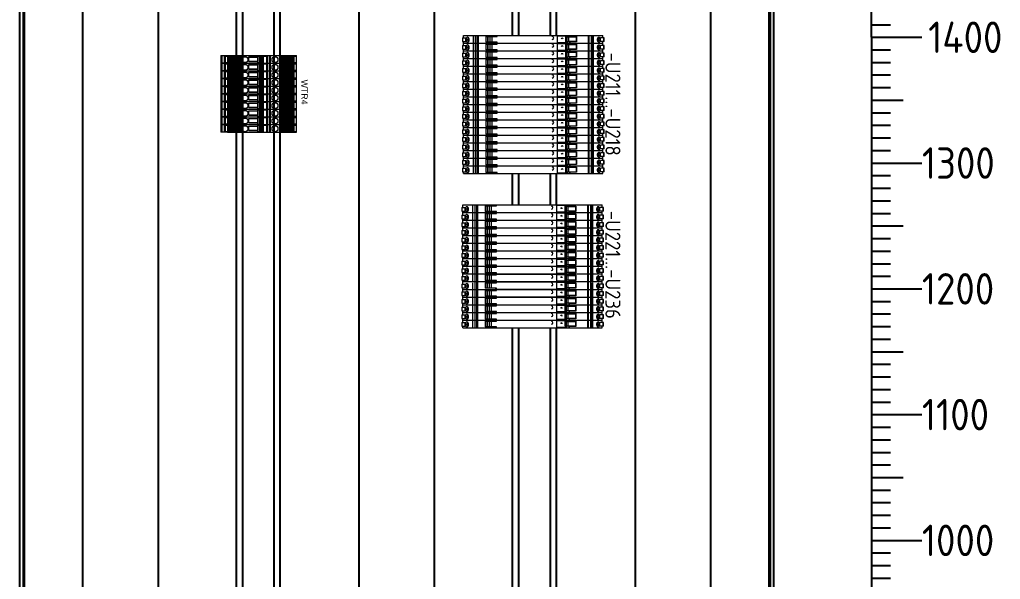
# Model space of a CAD drawing. Header units: millimetres. Extents: x 41350 to 54029, y 25852 to 34717.
# Drawn here: x 51174 to 51953, y 32735 to 33180 of the extents above; entities that cross this region are included whole.
import ezdxf
from ezdxf.enums import TextEntityAlignment as Align

# ---------------------------------------------------------------- set-up
doc = ezdxf.new("R2010")
doc.units = ezdxf.units.MM
doc.set_wipeout_variables(frame=1)
doc.layers.add('! NO PLOT !', color=7, linetype='Continuous', true_color=0xff75dd, plot=False)
doc.layers.add('000-PI-Oprema', color=30, linetype='Continuous', lineweight=5)
doc.layers.add('SI-ORMAR-Tekst', color=7, linetype='Continuous', lineweight=5)
for name, color, linetype in [('000-PI-ORMAR', 2, 'Continuous'), ('002-PI-Kabelska kanalica', 150, 'Continuous'), ('004-PI-DIN Šina', 3, 'Continuous')]:
    doc.layers.add(name, color=color, linetype=linetype)
doc.styles.add('PI0', font='isocpeur.ttf', dxfattribs={"width": 0.9})
doc.styles.get("Standard").update_dxf_attribs({"font": 'arial.ttf'})

# ---------------------------------------------------------------- blocks, each defined once
blk = doc.blocks.new('ACT20M-AI-AO-E-S')
blk.add_wipeout([(-3.05, 50.66), (-1.05, 50.66), (-1.05, 51.55), (1.85, 51.55), (1.85, 50.66), (3.05, 50.66), (3.05, -60.08), (1.85, -60.08), (1.85, -60.97), (-1.05, -60.97), (-1.05, -60.08), (-3.05, -60.08)]).dxf.layer = '000-PI-Oprema'
at = {"layer": '000-PI-Oprema'}
for p, q in [((-1.05, 50.66), (-3.05, 50.66)), ((-3.05, -50.66), (-3.05, 50.66)), ((1.85, 51.55), (-1.05, 51.55)), ((-1.05, 51.55), (-1.05, 48.83)), ((1.85, 51.34), (-1.05, 51.34)), ((1.85, 48.83), (-1.05, 48.83)), ((0.4, 47.49), (0.4, 48.66)), ((1.85, 51.55), (1.85, 48.83)), ((3.05, 50.66), (1.85, 50.66)), ((3.05, 42.61), (3.05, 50.66)), ((-3.05, 41.24), (3.05, 41.24)), ((-3.05, 39.52), (3.05, 39.52)), ((-2.25, 42.61), (-2.25, 42.85)), ((-2.25, 42.85), (3.05, 42.85)), ((3.05, 42.61), (-2.25, 42.61)), ((3.05, -60.08), (3.05, 42.61)), ((-3.05, 38.84), (3.05, 38.84)), ((-2.1, 24.59), (-3.05, 24.59)), ((-3.04, -33.41), (-3.04, 23.99)), ((-1.67, 23.99), (-3.04, 23.99)), ((-2.1, 29.79), (2.1, 29.79)), ((-2.1, 23.99), (-2.1, 29.79)), ((-2.1, 29.69), (2.1, 29.69)), ((-1.67, 27.52), (-2.1, 27.52)), ((-1.67, 25.96), (-2.1, 25.96)), ((1.96, 23.6), (-1.96, 23.6)), ((-1.96, 21.28), (-1.96, 23.6)), ((1.67, 29.59), (-1.67, 29.59)), ((-1.67, 29.59), (-1.67, 23.99)), ((-1.67, 29.29), (1.67, 29.29)), ((1.67, 23.99), (1.67, 29.59)), ((2.1, 27.52), (1.67, 27.52)), ((2.1, 25.96), (1.67, 25.96)), ((1.67, 23.99), (3.04, 23.99)), ((1.96, 23.6), (1.96, 21.28)), ((2.1, 29.79), (2.1, 23.99)), ((3.05, 24.59), (2.1, 24.59)), ((3.04, -33.41), (3.04, 23.99)), ((-3.04, 22.99), (-3.05, 22.99)), ((-2.76, 14.29), (-2.76, 22.2)), ((-2.76, 22.2), (-1.96, 22.2)), ((1.96, 22.24), (-1.96, 22.24)), ((1.96, 21.28), (-1.96, 21.28)), ((1.96, 22.2), (2.76, 22.2)), ((2.76, 22.2), (2.76, 14.29)), ((3.04, 22.99), (3.05, 22.99)), ((-2.76, 14.29), (2.76, 14.29)), ((-3.04, -32.41), (-3.05, -32.41)), ((-2.25, -34.01), (-3.05, -34.01)), ((-2.25, -33.41), (-3.04, -33.41)), ((-2.25, -42.29), (-2.25, -33.41)), ((2.25, -37.41), (-2.25, -37.41)), ((2.25, -33.41), (2.25, -42.29)), ((3.04, -33.41), (2.25, -33.41)), ((3.05, -34.01), (2.25, -34.01)), ((3.05, -32.41), (3.04, -32.41)), ((-2.25, -39.2), (2.25, -39.2)), ((-2.25, -40.73), (2.25, -40.73)), ((-2.25, -40.97), (2.25, -40.97)), ((-2.25, -42.29), (2.25, -42.29)), ((3.05, -48.26), (-3.05, -48.26)), ((3.05, -48.94), (-3.05, -48.94)), ((-3.05, -50.66), (3.05, -50.66)), ((-3.05, -60.08), (-3.05, -50.66)), ((3.05, -52.03), (-2.25, -52.03)), ((-2.25, -52.27), (-2.25, -52.03)), ((3.05, -52.27), (-2.25, -52.27)), ((-1.05, -60.08), (-3.05, -60.08)), ((1.85, -58.25), (-1.05, -58.25)), ((-1.05, -60.97), (-1.05, -58.25)), ((1.85, -60.76), (-1.05, -60.76)), ((-1.05, -60.97), (1.85, -60.97)), ((0.4, -56.91), (0.4, -58.08)), ((1.85, -60.97), (1.85, -58.25)), ((3.05, -60.08), (1.85, -60.08))]:
    blk.add_line(p, q, dxfattribs=at)
at = {"layer": '000-PI-Oprema', "flags": 128}
for points in [[(0.4, 48.66), (0.01, 48.64), (-0.37, 48.57), (-1.01, 48.31), (-1.43, 47.94), (-1.47, 47.86), (-1.57, 47.48), (-1.44, 47.01), (-1.02, 46.58), (-0.72, 46.41), (-0.37, 46.28), (0.01, 46.21), (0.4, 46.18)], [(0.4, 46.18), (0.79, 46.21), (1.17, 46.28), (1.52, 46.41), (1.82, 46.58), (2.24, 47.01), (2.37, 47.48), (2.34, 47.72), (2.27, 47.86), (2.23, 47.94), (1.81, 48.31), (1.5, 48.47), (1.17, 48.57), (0.79, 48.64), (0.4, 48.66)], [(0.4, -55.6), (0.01, -55.62), (-0.37, -55.7), (-0.71, -55.83), (-1.02, -56), (-1.41, -56.39), (-1.53, -56.63), (-1.57, -56.9), (-1.43, -57.35), (-1.01, -57.73), (-0.69, -57.89), (-0.33, -58), (0.04, -58.06), (0.4, -58.08)], [(0.4, -58.08), (0.79, -58.06), (1.17, -57.99), (1.81, -57.73), (2.23, -57.35), (2.27, -57.28), (2.37, -56.9), (2.24, -56.42), (1.82, -56), (1.52, -55.83), (1.17, -55.7), (0.79, -55.62), (0.4, -55.6)]]:
    blk.add_lwpolyline(points, dxfattribs=at)
at = {"layer": '000-PI-Oprema'}
for centre, radius, start, end in [((0.33, 45.42), 2.07, 87.96421, 138.86086), ((0.46, 45.4), 2.1, 41.51063, 91.70975), ((0, 18.24), 0.71, 90, 270), ((-0.91, 10.28), 1.25, 0, 180), ((0.34, -54.82), 2.1, 221.37892, 271.71635), ((0.47, -54.84), 2.07, 267.96421, 318.8608)]:
    blk.add_arc(centre, radius, start, end, dxfattribs=at)
blk = doc.blocks.new('*U585')
at = {"layer": '! NO PLOT !'}
blk.add_blockref('ACT20M-AI-AO-E-S', (0, 4.71), dxfattribs=at)
blk = doc.blocks.new('*U586')
at = {"layer": '! NO PLOT !', "color": 0, "linetype": 'ByBlock', "lineweight": -2, "transparency": 16777216}
blk.add_blockref('*U585', (0, 0), dxfattribs=at)
blk.add_blockref('*U585', (6.1, 0), dxfattribs=at)
blk.add_blockref('*U585', (12.2, 0), dxfattribs=at)
blk.add_blockref('*U585', (18.3, 0), dxfattribs=at)
blk.add_blockref('*U585', (24.4, 0), dxfattribs=at)
blk.add_blockref('*U585', (30.5, 0), dxfattribs=at)
blk.add_blockref('*U585', (36.6, 0), dxfattribs=at)
blk.add_blockref('*U585', (42.7, 0), dxfattribs=at)
blk.add_blockref('*U585', (48.8, 0), dxfattribs=at)
blk.add_blockref('*U585', (54.9, 0), dxfattribs=at)
blk.add_blockref('*U585', (61, 0), dxfattribs=at)
blk.add_blockref('*U585', (67.1, 0), dxfattribs=at)
blk.add_blockref('*U585', (73.2, 0), dxfattribs=at)
blk.add_blockref('*U585', (79.3, 0), dxfattribs=at)
blk.add_blockref('*U585', (85.4, 0), dxfattribs=at)
blk.add_blockref('*U585', (91.5, 0), dxfattribs=at)
blk.add_blockref('*U585', (97.6, 0), dxfattribs=at)
blk.add_blockref('*U585', (103.7, 0), dxfattribs=at)
blk = doc.blocks.new('*U591')
at = {"layer": '! NO PLOT !'}
blk.add_blockref('ACT20M-AI-AO-E-S', (0, 4.71), dxfattribs=at)
blk = doc.blocks.new('*U593')
at = {"layer": '! NO PLOT !', "color": 0, "linetype": 'ByBlock', "lineweight": -2, "transparency": 16777216}
blk.add_blockref('*U591', (0, 0), dxfattribs=at)
blk.add_blockref('*U591', (6.1, 0), dxfattribs=at)
blk.add_blockref('*U591', (12.2, 0), dxfattribs=at)
blk.add_blockref('*U591', (18.3, 0), dxfattribs=at)
blk.add_blockref('*U591', (24.4, 0), dxfattribs=at)
blk.add_blockref('*U591', (30.5, 0), dxfattribs=at)
blk.add_blockref('*U591', (36.6, 0), dxfattribs=at)
blk.add_blockref('*U591', (42.7, 0), dxfattribs=at)
blk.add_blockref('*U591', (48.8, 0), dxfattribs=at)
blk.add_blockref('*U591', (54.9, 0), dxfattribs=at)
blk.add_blockref('*U591', (61, 0), dxfattribs=at)
blk.add_blockref('*U591', (67.1, 0), dxfattribs=at)
blk.add_blockref('*U591', (73.2, 0), dxfattribs=at)
blk.add_blockref('*U591', (79.3, 0), dxfattribs=at)
blk.add_blockref('*U591', (85.4, 0), dxfattribs=at)
blk.add_blockref('*U591', (91.5, 0), dxfattribs=at)
blk = doc.blocks.new('SKALA_2100')
for p, q in [((6091.94, 12435.39), (6091.94, 13135.39)), ((6091.94, 12445.39), (6106.94, 12445.39)), ((6091.94, 12435.39), (6131.94, 12435.39)), ((6091.94, 12435.39), (6091.94, 11575.39)), ((6091.94, 12435.39), (6131.94, 12435.39)), ((6091.94, 12425.39), (6106.94, 12425.39)), ((6091.94, 12415.39), (6106.94, 12415.39)), ((6091.94, 12405.39), (6106.94, 12405.39)), ((6091.94, 12395.39), (6106.94, 12395.39)), ((6091.94, 12385.39), (6116.94, 12385.39)), ((6091.94, 12375.39), (6106.94, 12375.39)), ((6091.94, 12365.39), (6106.94, 12365.39)), ((6091.94, 12355.39), (6106.94, 12355.39)), ((6091.94, 12345.39), (6106.94, 12345.39)), ((6091.94, 12335.39), (6131.94, 12335.39)), ((6091.94, 12325.39), (6106.94, 12325.39)), ((6091.94, 12315.39), (6106.94, 12315.39)), ((6091.94, 12305.39), (6106.94, 12305.39)), ((6091.94, 12295.39), (6106.94, 12295.39)), ((6091.94, 12285.39), (6116.94, 12285.39)), ((6091.94, 12275.39), (6106.94, 12275.39)), ((6091.94, 12265.39), (6106.94, 12265.39)), ((6091.94, 12255.39), (6106.94, 12255.39)), ((6091.94, 12245.39), (6106.94, 12245.39)), ((6091.94, 12235.39), (6131.94, 12235.39)), ((6091.94, 12235.39), (6131.94, 12235.39)), ((6091.94, 12235.39), (6131.94, 12235.39)), ((6091.94, 12225.39), (6106.94, 12225.39)), ((6091.94, 12215.39), (6106.94, 12215.39)), ((6091.94, 12205.39), (6106.94, 12205.39)), ((6091.94, 12195.39), (6106.94, 12195.39)), ((6091.94, 12185.39), (6116.94, 12185.39)), ((6091.94, 12175.39), (6106.94, 12175.39)), ((6091.94, 12165.39), (6106.94, 12165.39)), ((6091.94, 12155.39), (6106.94, 12155.39)), ((6091.94, 12145.39), (6106.94, 12145.39)), ((6091.94, 12135.39), (6131.94, 12135.39)), ((6091.94, 12125.39), (6106.94, 12125.39)), ((6091.94, 12115.39), (6106.94, 12115.39)), ((6091.94, 12105.39), (6106.94, 12105.39)), ((6091.94, 12095.39), (6106.94, 12095.39)), ((6091.94, 12085.39), (6116.94, 12085.39)), ((6091.94, 12075.39), (6106.94, 12075.39)), ((6091.94, 12065.39), (6106.94, 12065.39)), ((6091.94, 12055.39), (6106.94, 12055.39)), ((6091.94, 12045.39), (6106.94, 12045.39)), ((6091.94, 12035.39), (6131.94, 12035.39)), ((6091.94, 12035.39), (6131.94, 12035.39)), ((6091.94, 12035.39), (6131.94, 12035.39)), ((6091.94, 12035.39), (6131.94, 12035.39)), ((6091.94, 12025.39), (6106.94, 12025.39)), ((6091.94, 12015.39), (6106.94, 12015.39)), ((6091.94, 12005.39), (6106.94, 12005.39))]:
    blk.add_line(p, q)
at = {"style": 'PI0', "width": 0.9}
for s, p in [('1400', (6136.91, 12435.39)), ('1300', (6131.94, 12335.39)), ('1200', (6131.94, 12235.39)), ('1100', (6131.94, 12135.39)), ('1000', (6131.94, 12035.39))]:
    blk.add_text(s, height=25, dxfattribs=at).set_placement(p, align=Align.MIDDLE_LEFT)
blk = doc.blocks.new('8606.000_back')
at = {"layer": '000-PI-ORMAR'}
for p, q in [((47606.03, 38573.17), (47606.03, 36588.67)), ((48198.03, 36588.67), (48198.03, 38573.17)), ((47602.52, 38552.67), (47602.52, 36601.67)), ((47605.24, 38552.67), (47605.24, 36601.67)), ((47606.02, 36601.67), (47606.02, 38552.53)), ((48198.8, 38552.67), (48198.8, 36601.67)), ((48201.52, 38552.67), (48201.52, 36601.67))]:
    blk.add_line(p, q, dxfattribs=at)
blk = doc.blocks.new('8606.000_montažna')
at = {"layer": '000-PI-ORMAR'}
for p, q in [((50683.39, 38449.42), (50683.39, 36559.42)), ((51182.39, 38449.42), (51182.39, 36559.42))]:
    blk.add_line(p, q, dxfattribs=at)
blk = doc.blocks.new('*U716')
at = {"layer": '002-PI-Kabelska kanalica'}
for p, q in [((-20, -100), (-20, 1412)), ((40, -100), (40, 1412))]:
    blk.add_line(p, q, dxfattribs=at)
blk = doc.blocks.new('*U740')
at = {"layer": '004-PI-DIN Šina'}
blk.add_lwpolyline([(1510, -17.5), (1510, 17.5), (0, 17.5), (0, -17.5)], close=True, dxfattribs=at)
for points in [[(0, 12.5), (1510, 12.5)], [(0, -12.5), (1510, -12.5)]]:
    blk.add_lwpolyline(points, dxfattribs=at)
blk = doc.blocks.new('WTR4')
at = {"layer": '000-PI-Oprema'}
for p, q in [((3.09, 27.37), (-3.01, 27.37)), ((-3.01, -32.63), (-3.01, 27.37)), ((-3.01, 27.11), (3.09, 27.11)), ((3.09, 25.37), (-3.01, 25.37)), ((-3.01, 25.14), (3.09, 25.14)), ((3.09, 24.79), (-3.01, 24.79)), ((3.09, 24.58), (-3.01, 24.58)), ((-2.26, 27.11), (-2.26, 25.37)), ((-2.26, 24.1), (3.09, 24.1)), ((-2.26, 22.73), (-2.26, 24.1)), ((-2.26, 23.99), (3.09, 23.99)), ((2.59, 25.37), (2.59, 27.11)), ((3.09, -27.37), (3.09, 27.37)), ((3.09, 16.02), (-3.01, 16.02)), ((3.09, 15.95), (-3.01, 15.95)), ((-2.26, 23.31), (3.09, 23.31)), ((-2.26, 23.3), (3.09, 23.3)), ((3.09, 23.18), (-2.26, 23.18)), ((-2.26, 23.16), (3.09, 23.16)), ((3.09, 23.06), (-2.26, 23.06)), ((3.09, 23.03), (-2.26, 23.03)), ((3.09, 22.78), (-2.26, 22.78)), ((3.09, 22.76), (-2.26, 22.76)), ((3.09, 22.73), (-2.26, 22.73)), ((-2.26, 21.93), (3.09, 21.93)), ((-2.26, 20.56), (-2.26, 21.93)), ((-2.26, 21.81), (3.09, 21.81)), ((-2.26, 21.14), (3.09, 21.14)), ((-2.26, 21.12), (3.09, 21.12)), ((3.09, 21), (-2.26, 21)), ((-2.26, 20.99), (3.09, 20.99)), ((3.09, 20.89), (-2.26, 20.89)), ((3.09, 20.85), (-2.26, 20.85)), ((3.09, 20.6), (-2.26, 20.6)), ((3.09, 20.59), (-2.26, 20.59)), ((3.09, 20.56), (-2.26, 20.56)), ((-2.26, 19.76), (3.09, 19.76)), ((-2.26, 18.38), (-2.26, 19.76)), ((-2.26, 19.64), (3.09, 19.64)), ((-2.26, 18.96), (3.09, 18.96)), ((-2.26, 18.95), (3.09, 18.95)), ((3.09, 18.83), (-2.26, 18.83)), ((-2.26, 18.81), (3.09, 18.81)), ((3.09, 18.71), (-2.26, 18.71)), ((3.09, 18.68), (-2.26, 18.68)), ((3.09, 18.43), (-2.26, 18.43)), ((3.09, 18.41), (-2.26, 18.41)), ((3.09, 18.38), (-2.26, 18.38)), ((-2.26, 17.58), (3.09, 17.58)), ((-2.26, 16.21), (-2.26, 17.58)), ((-2.26, 17.47), (3.09, 17.47)), ((-2.26, 16.79), (3.09, 16.79)), ((-2.26, 16.77), (3.09, 16.77)), ((3.09, 16.65), (-2.26, 16.65)), ((-2.26, 16.64), (3.09, 16.64)), ((3.09, 16.54), (-2.26, 16.54)), ((3.09, 16.5), (-2.26, 16.5)), ((3.09, 16.26), (-2.26, 16.26)), ((3.09, 16.24), (-2.26, 16.24)), ((3.09, 16.21), (-2.26, 16.21)), ((3.09, 15.42), (-3.01, 15.42)), ((-3.01, 6.57), (3.09, 6.57)), ((3.09, 6.31), (-3.01, 6.31)), ((-3.01, 4.41), (3.09, 4.41)), ((3.09, 4.37), (-3.01, 4.37)), ((-3.01, 1), (3.09, 1)), ((3.09, 0.7), (-3.01, 0.7)), ((2.45, 0), (-2.45, 0)), ((-2.45, -3.55), (-2.45, 0)), ((-2.21, 4.37), (-2.21, 1)), ((-2.21, 4), (3.09, 4)), ((3.09, 3.77), (-2.21, 3.77)), ((-1.85, 0.07), (1.75, 0.07)), ((-1.85, 0.07), (-1.85, 0)), ((-1.7, 0), (-1.7, 0.07)), ((1.7, 0.07), (1.7, 0)), ((1.75, 0), (1.75, 0.07)), ((2.45, -3.55), (2.45, 0)), ((-2.45, -0.3), (2.45, -0.3)), ((2.45, -3.25), (-2.45, -3.25)), ((-2.45, -3.55), (2.45, -3.55)), ((-1.85, -10.51), (-1.85, -3.55)), ((1.82, -1.09), (-1.83, -1.09)), ((-1.83, -1.09), (-1.83, -2.34)), ((-1.83, -2.34), (1.82, -2.34)), ((-1.7, -10.51), (-1.7, -3.55)), ((1.7, -10.51), (1.7, -3.55)), ((1.75, -3.55), (1.75, -10.51)), ((1.82, -2.34), (1.82, -1.09)), ((1.75, -10.51), (-1.85, -10.51)), ((-3.01, -16.68), (3.09, -16.68)), ((-3.01, -17.22), (3.09, -17.22)), ((-3.01, -17.29), (3.09, -17.29)), ((-2.26, -17.48), (3.09, -17.48)), ((-2.26, -18.85), (-2.26, -17.48)), ((-2.26, -17.5), (3.09, -17.5)), ((-2.26, -17.52), (3.09, -17.52)), ((3.09, -17.77), (-2.26, -17.77)), ((-2.26, -17.8), (3.09, -17.8)), ((3.09, -17.91), (-2.26, -17.91)), ((3.09, -17.92), (-2.26, -17.92)), ((3.09, -18.04), (-2.26, -18.04)), ((-2.26, -18.05), (3.09, -18.05)), ((3.09, -18.73), (-2.26, -18.73)), ((3.09, -18.85), (-2.26, -18.85)), ((-2.26, -19.65), (3.09, -19.65)), ((-2.26, -21.02), (-2.26, -19.65)), ((-2.26, -19.68), (3.09, -19.68)), ((-2.26, -19.7), (3.09, -19.7)), ((3.09, -19.94), (-2.26, -19.94)), ((-2.26, -19.98), (3.09, -19.98)), ((3.09, -20.08), (-2.26, -20.08)), ((3.09, -20.09), (-2.26, -20.09)), ((3.09, -20.22), (-2.26, -20.22)), ((-2.26, -20.23), (3.09, -20.23)), ((3.09, -20.91), (-2.26, -20.91)), ((3.09, -21.02), (-2.26, -21.02)), ((-2.26, -21.82), (3.09, -21.82)), ((-2.26, -23.2), (-2.26, -21.82)), ((-2.26, -21.85), (3.09, -21.85)), ((-2.26, -21.87), (3.09, -21.87)), ((3.09, -22.12), (-2.26, -22.12)), ((-2.26, -22.15), (3.09, -22.15)), ((3.09, -22.25), (-2.26, -22.25)), ((3.09, -22.27), (-2.26, -22.27)), ((3.09, -22.39), (-2.26, -22.39)), ((-2.26, -22.4), (3.09, -22.4)), ((3.09, -23.08), (-2.26, -23.08)), ((3.09, -23.2), (-2.26, -23.2)), ((-3.01, -25.84), (3.09, -25.84)), ((-3.01, -26.06), (3.09, -26.06)), ((-3.01, -26.41), (3.09, -26.41)), ((3.09, -27.15), (-3.01, -27.15)), ((-3.01, -27.37), (3.09, -27.37)), ((3.09, -29.74), (-3.01, -29.74)), ((-3.01, -30.02), (3.09, -30.02)), ((-2.26, -24), (3.09, -24)), ((-2.26, -25.37), (-2.26, -24)), ((-2.26, -24.03), (3.09, -24.03)), ((-2.26, -24.04), (3.09, -24.04)), ((3.09, -24.29), (-2.26, -24.29)), ((-2.26, -24.33), (3.09, -24.33)), ((3.09, -24.43), (-2.26, -24.43)), ((3.09, -24.44), (-2.26, -24.44)), ((3.09, -24.56), (-2.26, -24.56)), ((-2.26, -24.58), (3.09, -24.58)), ((3.09, -25.25), (-2.26, -25.25)), ((3.09, -25.37), (-2.26, -25.37)), ((-2.26, -27.37), (-2.26, -29.41)), ((-2.09, -27.37), (-2.26, -28.05)), ((-2.26, -29.41), (2.59, -29.41)), ((2.59, -28.05), (2.44, -27.37)), ((2.59, -29.41), (2.59, -27.38)), ((3.09, -27.38), (3.09, -32.63)), ((-3.01, -31.88), (3.09, -31.88)), ((-3.01, -32.63), (3.09, -32.63))]:
    blk.add_line(p, q, dxfattribs=at)
for centre in [(0.29, 10.33), (0.29, -13.52)]:
    blk.add_circle(centre, 2.35, dxfattribs=at)
blk = doc.blocks.new('*U784')
at = {"layer": '! NO PLOT !', "rotation": 270}
blk.add_blockref('WTR4', (2.63, 0.04), dxfattribs=at)
blk = doc.blocks.new('*U785')
at = {"layer": '! NO PLOT !', "color": 0, "linetype": 'ByBlock', "lineweight": -2, "transparency": 16777216}
blk.add_blockref('*U784', (0, 0), dxfattribs=at)
blk.add_blockref('*U784', (0, 6.1), dxfattribs=at)
blk.add_blockref('*U784', (0, 12.2), dxfattribs=at)
blk.add_blockref('*U784', (0, 18.3), dxfattribs=at)
blk.add_blockref('*U784', (0, 24.4), dxfattribs=at)
blk.add_blockref('*U784', (0, 30.5), dxfattribs=at)
blk.add_blockref('*U784', (0, 36.6), dxfattribs=at)
blk.add_blockref('*U784', (0, 42.7), dxfattribs=at)
blk.add_blockref('*U784', (0, 48.8), dxfattribs=at)
blk.add_blockref('*U784', (0, 54.9), dxfattribs=at)

msp = doc.modelspace()

# ---------------------------------------------------------------- block references
msp.add_blockref('SKALA_2100', (45758.908, 20730.643))
for name, p, rotation in [('*U716', (51263.897, 33507.528), 180), ('*U740', (51363.397, 33606.528), 270), ('*U716', (51483.397, 33507.528), 180), ('*U740', (51582.897, 33606.528), 270), ('*U716', (51702.897, 33507.528), 180)]:
    msp.add_blockref(name, p, dxfattribs=dict(rotation=rotation))
at = {"layer": '000-PI-Oprema'}
for name, p in [('8606.000_back', (3571.379, -4713.642)), ('8606.000_montažna', (540.502, -4641.89))]:
    msp.add_blockref(name, p, dxfattribs=at)

# ---------------------------------------------------------------- texts
at = {"layer": '! NO PLOT !', "ltscale": 0.25, "insert": (51402.698, 33132.311), "char_height": 5, "attachment_point": 1, "rotation": 270}
msp.add_mtext_dynamic_manual_height_columns('WTR4', width=116.02485, gutter_width=12.5, heights=[0], dxfattribs=at)

# ---------------------------------------------------------------- next in the draw order: block references
at = {"layer": '! NO PLOT !', "rotation": 270}
for name, p in [('*U586', (51582.028, 33164.478)), ('*U593', (51581.475, 33029.678))]:
    msp.add_blockref(name, p, dxfattribs=at)
at = {"layer": '! NO PLOT !'}
msp.add_blockref('*U785', (51363.897, 33093.578), dxfattribs=at)

# ---------------------------------------------------------------- next in the draw order: texts
at = {"layer": 'SI-ORMAR-Tekst', "style": 'PI0', "width": 0.9}
for s, p in [('-U211...-U218', (51639.315, 33153.858)), ('-U221...-U236', (51639.315, 33028.058))]:
    msp.add_text(s, height=12, rotation=270, dxfattribs=at).set_placement(p)

doc.saveas('drawing.dxf')
